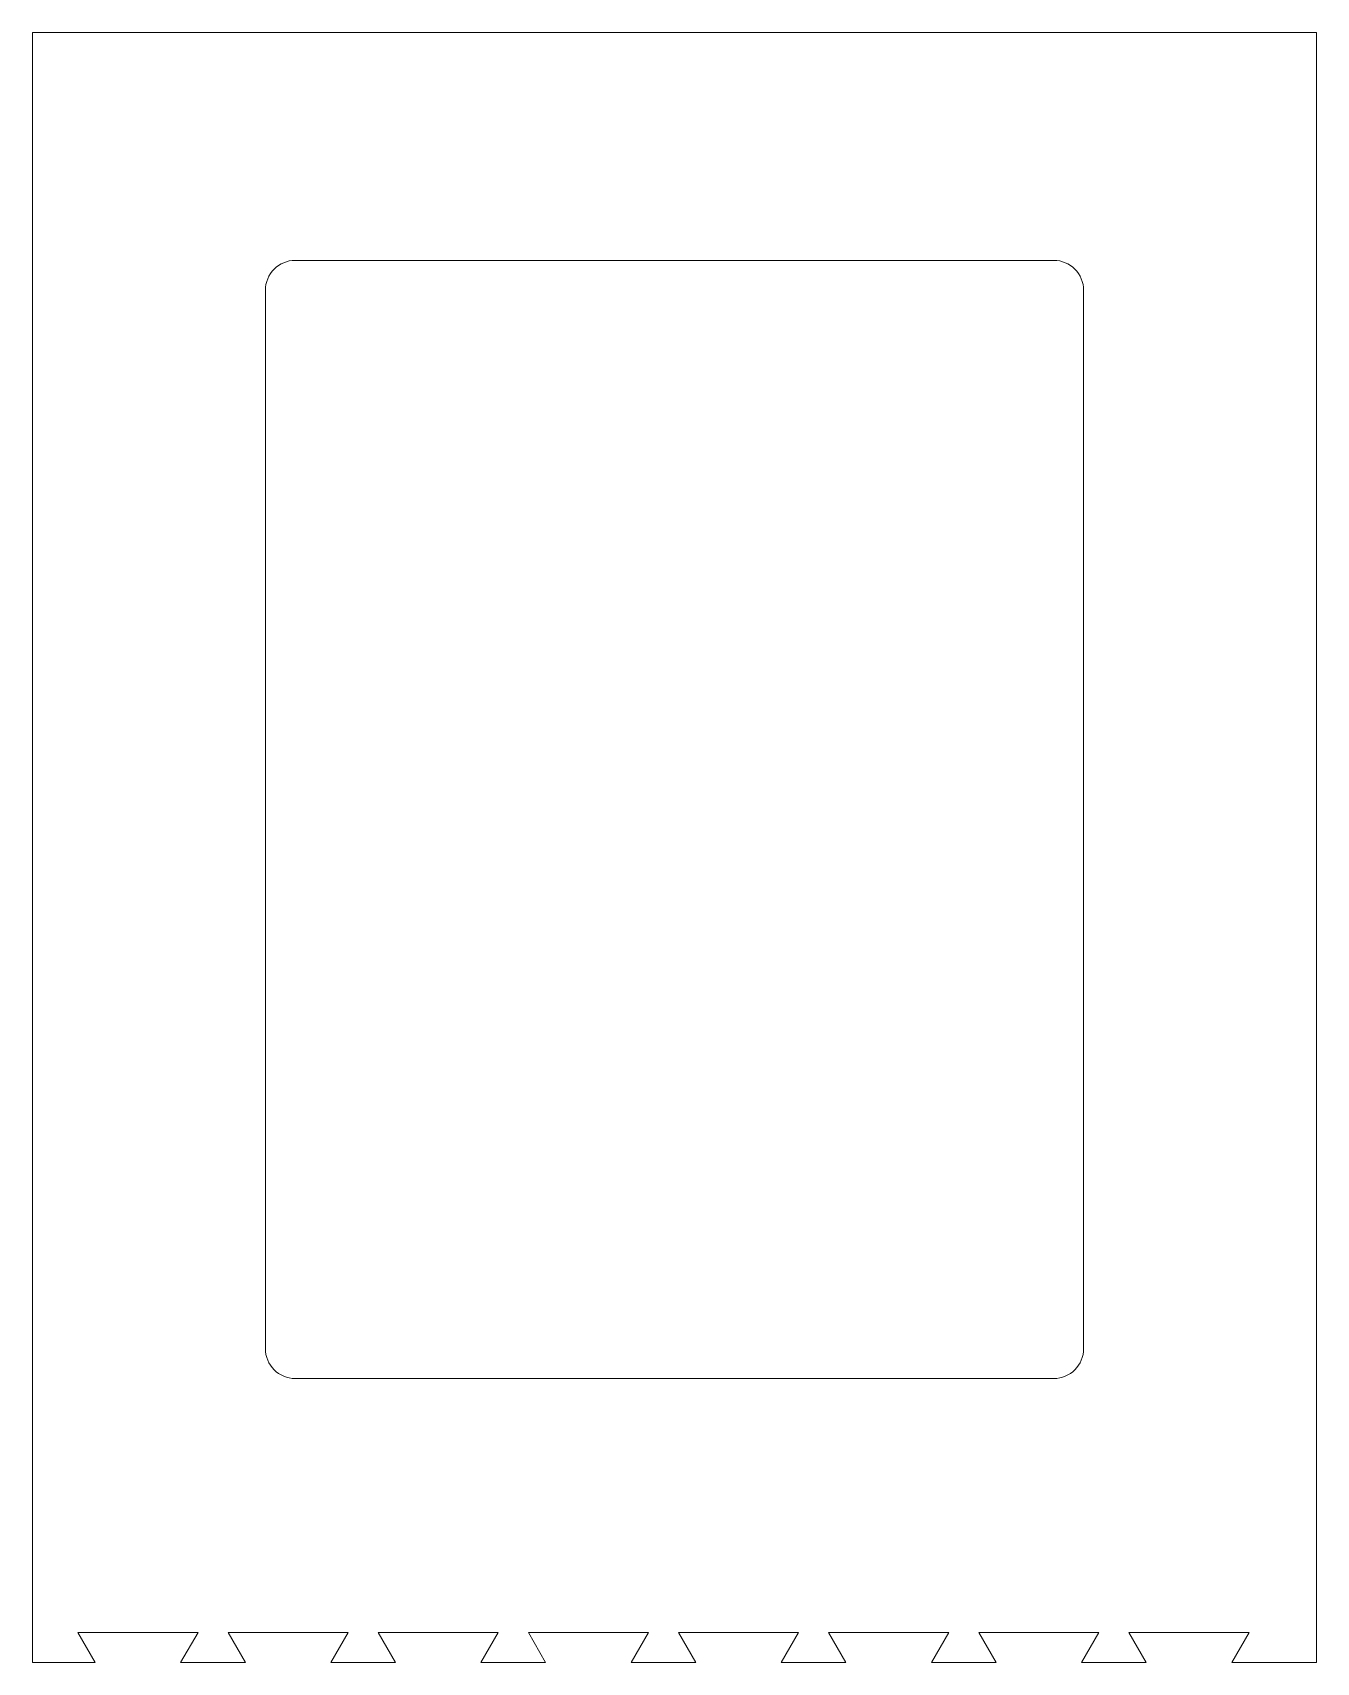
# Model space of a CAD drawing. Header units: inches. Extents: x 0 to 21.4, y 4.7 to 31.9.
import ezdxf

# ---------------------------------------------------------------- set-up
doc = ezdxf.new("R2010")
doc.units = ezdxf.units.IN
doc.header["$MEASUREMENT"] = 0

msp = doc.modelspace()

# ---------------------------------------------------------------- linework, layer by layer
at = {"color": 7, "linetype": 'Continuous', "lineweight": 15}
for p, q in [((21.375, 31.875), (0, 31.875)), ((0, 31.875), (0, 4.728)), ((21.375, 4.728), (21.375, 31.875)), ((17, 28.081), (4.375, 28.081)), ((3.875, 27.581), (3.875, 9.956)), ((17.5, 9.956), (17.5, 27.581)), ((4.375, 9.456), (17, 9.456)), ((2.754, 5.228), (0.754, 5.228)), ((0.754, 5.228), (1.042, 4.728)), ((2.465, 4.728), (2.754, 5.228)), ((5.254, 5.228), (3.254, 5.228)), ((3.254, 5.228), (3.542, 4.728)), ((4.965, 4.728), (5.254, 5.228)), ((7.754, 5.228), (5.754, 5.228)), ((5.754, 5.228), (6.042, 4.728)), ((7.465, 4.728), (7.754, 5.228)), ((10.254, 5.228), (8.254, 5.228)), ((8.254, 5.228), (8.542, 4.728)), ((9.965, 4.728), (10.254, 5.228)), ((12.754, 5.228), (10.754, 5.228)), ((10.754, 5.228), (11.042, 4.728)), ((12.465, 4.728), (12.754, 5.228)), ((15.254, 5.228), (13.254, 5.228)), ((13.254, 5.228), (13.542, 4.728)), ((14.965, 4.728), (15.254, 5.228)), ((17.754, 5.228), (15.754, 5.228)), ((15.754, 5.228), (16.042, 4.728)), ((17.465, 4.728), (17.754, 5.228)), ((20.254, 5.228), (18.254, 5.228)), ((18.254, 5.228), (18.542, 4.728)), ((19.965, 4.728), (20.254, 5.228)), ((1.042, 4.728), (0, 4.728)), ((3.542, 4.728), (2.465, 4.728)), ((6.042, 4.728), (4.965, 4.728)), ((8.542, 4.728), (7.465, 4.728)), ((11.042, 4.728), (9.965, 4.728)), ((13.542, 4.728), (12.465, 4.728)), ((16.042, 4.728), (14.965, 4.728)), ((18.542, 4.728), (17.465, 4.728)), ((21.375, 4.728), (19.965, 4.728))]:
    msp.add_line(p, q, dxfattribs=at)
for centre, start, end in [((4.375, 27.581), 90, 180), ((17, 27.581), 0, 90), ((4.375, 9.956), 180, 270), ((17, 9.956), 270, 0)]:
    msp.add_arc(centre, 0.5, start, end, dxfattribs=at)

doc.saveas('drawing.dxf')
